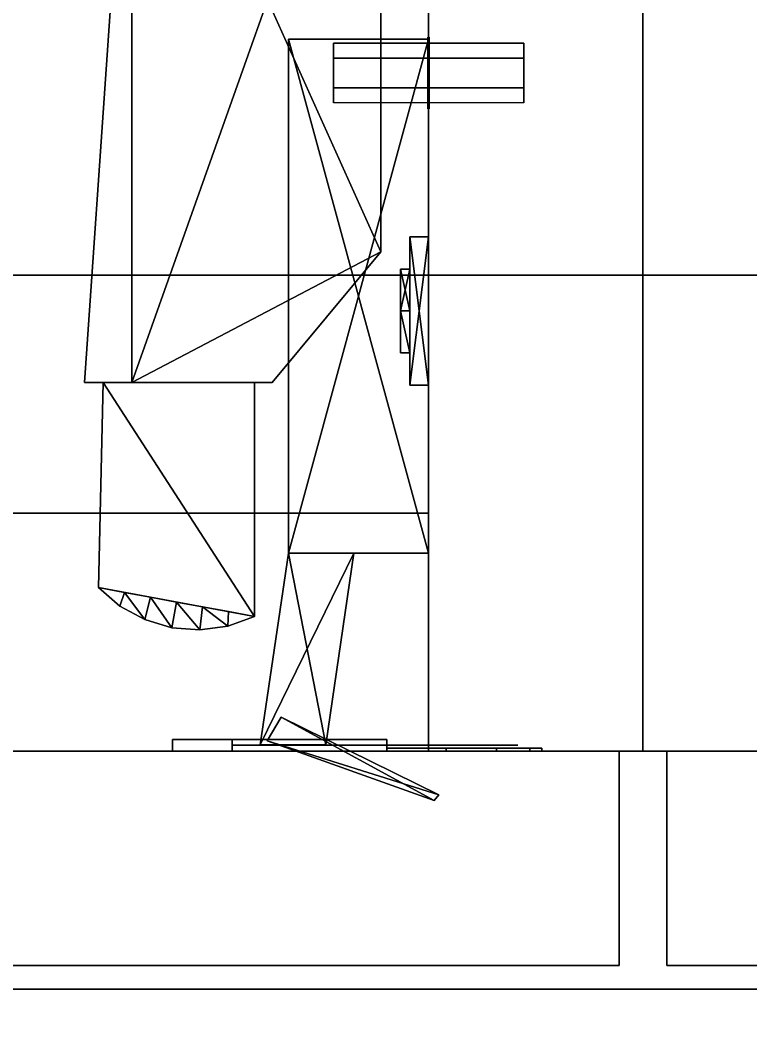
# Model space of a CAD drawing. Extents: x 0 to 3903, y -1756 to 0.
# Drawn here: x 3092.7 to 3154, y -540.5 to -456.5 of the extents above; entities that cross this region are included whole.
import ezdxf

# ---------------------------------------------------------------- set-up
doc = ezdxf.new("R2010")
doc.units = 0
for name, color, linetype in [('LAYER0', 7, 'CONTINUOUS'), ('LAYER1', 7, 'CONTINUOUS'), ('LAYER145', 35, 'CONTINUOUS'), ('LAYER151', 8, 'CONTINUOUS'), ('LAYER153', 8, 'CONTINUOUS'), ('LAYER233', 7, 'CONTINUOUS'), ('LAYER250', 7, 'CONTINUOUS'), ('LAYER251', 7, 'CONTINUOUS'), ('LAYER254', 7, 'CONTINUOUS'), ('LAYER257', 254, 'CONTINUOUS'), ('LAYER259', 7, 'CONTINUOUS'), ('LAYER262', 254, 'CONTINUOUS'), ('LAYER264', 253, 'CONTINUOUS'), ('LAYER265', 253, 'CONTINUOUS'), ('LAYER266', 28, 'CONTINUOUS'), ('LAYER267', 253, 'CONTINUOUS'), ('LAYER268', 253, 'CONTINUOUS'), ('LAYER269', 28, 'CONTINUOUS'), ('LAYER270', 8, 'CONTINUOUS'), ('LAYER278', 7, 'CONTINUOUS'), ('LAYER316', 8, 'CONTINUOUS'), ('LAYER55', 7, 'CONTINUOUS'), ('LAYER70', 7, 'CONTINUOUS')]:
    doc.layers.add(name, color=color, linetype=linetype)

msp = doc.modelspace()

# ---------------------------------------------------------------- linework, layer by layer
at = {"layer": 'LAYER0', "invisible_edges": 1}
for points in [[(3902.994, -18.002), (0.0042, -1756.002), (0.0042, -18.002), (3902.994, -18.002)], [(0.0042, -1756.002), (3902.994, -18.002), (3902.994, -1756.002), (0.0042, -1756.002)], [(3902.994, -1756.002, 5), (0.0042, -18.002, 5), (0.0042, -1756.002, 5), (3902.994, -1756.002, 5)], [(0.0042, -18.002, 5), (3902.994, -1756.002, 5), (3902.994, -18.002, 5), (0.0042, -18.002, 5)]]:
    msp.add_3dface(points, dxfattribs=at)
at = {"layer": 'LAYER145'}
for points, invisible_edges in [([(2987.5, -234.75, 885), (3753, -168, 885), (3753, -738, 885), (2987.5, -234.75, 885)], 5), ([(3753, -168, 910), (2987.5, -234.75, 910), (3753, -738, 910), (3753, -168, 910)], 3), ([(2987.5, -234.75, 885), (3753, -738, 885), (3013.39, -254.6101, 885), (2987.5, -234.75, 885)], 3), ([(3753, -738, 910), (2987.5, -234.75, 910), (3013.39, -254.6101, 910), (3753, -738, 910)], 5), ([(3013.39, -254.6101, 885), (3753, -738, 885), (3033.25, -280.5, 885), (3013.39, -254.6101, 885)], 3), ([(3753, -738, 910), (3013.39, -254.6101, 910), (3033.25, -280.5, 910), (3753, -738, 910)], 5), ([(3033.25, -280.5, 885), (3753, -738, 885), (3045.74, -310.6499, 885), (3033.25, -280.5, 885)], 3), ([(3753, -738, 910), (3033.25, -280.5, 910), (3045.74, -310.6499, 910), (3753, -738, 910)], 5), ([(3045.74, -310.6499, 885), (3753, -738, 885), (3050, -343, 885), (3045.74, -310.6499, 885)], 3), ([(3753, -738, 910), (3045.74, -310.6499, 910), (3050, -343, 910), (3753, -738, 910)], 5), ([(3050, -343, 885), (3753, -738, 885), (3050, -543, 885), (3050, -343, 885)], 3), ([(3753, -738, 910), (3050, -343, 910), (3050, -543, 910), (3753, -738, 910)], 5)]:
    msp.add_3dface(points, dxfattribs=dict(at, invisible_edges=invisible_edges))
at = {"layer": 'LAYER151', "invisible_edges": 1}
for points in [[(3535, -168, 1605), (907.0002, -538, 1605), (907.0002, -168, 1605), (3535, -168, 1605)], [(907.0002, -538, 1605), (3535, -168, 1605), (3535, -538, 1605), (907.0002, -538, 1605)], [(3535, -538, 1623), (907.0002, -168, 1623), (907.0002, -538, 1623), (3535, -538, 1623)], [(907.0002, -168, 1623), (3535, -538, 1623), (3535, -168, 1623), (907.0002, -168, 1623)], [(3535, -538, 1623), (907.0002, -538, 1605), (3535, -538, 1605), (3535, -538, 1623)], [(907.0002, -538, 1605), (3535, -538, 1623), (907.0002, -538, 1623), (907.0002, -538, 1605)]]:
    msp.add_3dface(points, dxfattribs=at)
at = {"layer": 'LAYER153', "invisible_edges": 1}
for points in [[(3517, -478, 2487), (925.0002, -538, 2487), (925.0002, -478, 2487), (3517, -478, 2487)], [(925.0002, -538, 2487), (3517, -478, 2487), (3517, -538, 2487), (925.0002, -538, 2487)], [(925.0002, -478, 2505), (3517, -478, 2487), (925.0002, -478, 2487), (925.0002, -478, 2505)], [(3517, -478, 2487), (925.0002, -478, 2505), (3517, -478, 2505), (3517, -478, 2487)], [(3517, -538, 2505), (925.0002, -478, 2505), (925.0002, -538, 2505), (3517, -538, 2505)], [(925.0002, -478, 2505), (3517, -538, 2505), (3517, -478, 2505), (925.0002, -478, 2505)], [(3517, -538, 2505), (925.0002, -538, 2487), (3517, -538, 2487), (3517, -538, 2505)], [(925.0002, -538, 2487), (3517, -538, 2505), (925.0002, -538, 2505), (925.0002, -538, 2487)]]:
    msp.add_3dface(points, dxfattribs=at)
at = {"layer": 'LAYER233', "invisible_edges": 1}
for points in [[(3127, -168, 1623), (3127, -518, 2487), (3127, -168, 2487), (3127, -168, 1623)], [(3127, -518, 2487), (3127, -168, 1623), (3127, -518, 1623), (3127, -518, 2487)], [(3127, -168, 1623), (3145, -518, 1623), (3127, -518, 1623), (3127, -168, 1623)], [(3145, -518, 1623), (3127, -168, 1623), (3145, -168, 1623), (3145, -518, 1623)], [(3145, -168, 2487), (3127, -518, 2487), (3145, -518, 2487), (3145, -168, 2487)], [(3127, -518, 2487), (3145, -168, 2487), (3127, -168, 2487), (3127, -518, 2487)], [(3145, -518, 1623), (3145, -168, 2487), (3145, -518, 2487), (3145, -518, 1623)], [(3145, -168, 2487), (3145, -518, 1623), (3145, -168, 1623), (3145, -168, 2487)], [(3145, -518, 1623), (3127, -518, 2487), (3127, -518, 1623), (3145, -518, 1623)], [(3127, -518, 2487), (3145, -518, 1623), (3145, -518, 2487), (3127, -518, 2487)]]:
    msp.add_3dface(points, dxfattribs=at)
at = {"layer": 'LAYER250', "invisible_edges": 1}
for points in [[(3127, -168, 1624), (2423, -518, 1624), (2423, -168, 1624), (3127, -168, 1624)], [(2423, -518, 1624), (3127, -168, 1624), (3127, -518, 1624), (2423, -518, 1624)], [(3127, -518, 1642), (2423, -168, 1642), (2423, -518, 1642), (3127, -518, 1642)], [(2423, -168, 1642), (3127, -518, 1642), (3127, -168, 1642), (2423, -168, 1642)], [(3127, -168, 1624), (3127, -518, 1642), (3127, -518, 1624), (3127, -168, 1624)], [(3127, -518, 1642), (3127, -168, 1624), (3127, -168, 1642), (3127, -518, 1642)], [(3127, -518, 1642), (2423, -518, 1624), (3127, -518, 1624), (3127, -518, 1642)], [(2423, -518, 1624), (3127, -518, 1642), (2423, -518, 1642), (2423, -518, 1624)]]:
    msp.add_3dface(points, dxfattribs=at)
at = {"layer": 'LAYER251', "invisible_edges": 1}
for points in [[(2423, -168, 2486), (3127, -518, 2486), (3127, -168, 2486), (2423, -168, 2486)], [(3127, -518, 2486), (2423, -168, 2486), (2423, -518, 2486), (3127, -518, 2486)], [(2423, -518, 2468), (3127, -168, 2468), (3127, -518, 2468), (2423, -518, 2468)], [(3127, -168, 2468), (2423, -518, 2468), (2423, -168, 2468), (3127, -168, 2468)], [(3127, -168, 2468), (3127, -518, 2486), (3127, -518, 2468), (3127, -168, 2468)], [(3127, -518, 2486), (3127, -168, 2468), (3127, -168, 2486), (3127, -518, 2486)], [(2423, -518, 2468), (3127, -518, 2486), (2423, -518, 2486), (2423, -518, 2468)], [(3127, -518, 2486), (2423, -518, 2468), (3127, -518, 2468), (3127, -518, 2486)]]:
    msp.add_3dface(points, dxfattribs=at)
at = {"layer": 'LAYER254', "invisible_edges": 1}
for points in [[(3127, -192.5999, 1905.333), (2423, -497.9998, 1905.333), (2423, -192.5999, 1905.333), (3127, -192.5999, 1905.333)], [(2423, -497.9998, 1905.333), (3127, -192.5999, 1905.333), (3127, -497.9998, 1905.333), (2423, -497.9998, 1905.333)], [(3127, -497.9998, 1923.333), (2423, -192.5999, 1923.333), (2423, -497.9998, 1923.333), (3127, -497.9998, 1923.333)], [(2423, -192.5999, 1923.333), (3127, -497.9998, 1923.333), (3127, -192.5999, 1923.333), (2423, -192.5999, 1923.333)], [(3127, -192.5999, 1905.333), (3127, -497.9998, 1923.333), (3127, -497.9998, 1905.333), (3127, -192.5999, 1905.333)], [(3127, -497.9998, 1923.333), (3127, -192.5999, 1905.333), (3127, -192.5999, 1923.333), (3127, -497.9998, 1923.333)], [(3127, -497.9998, 1923.333), (2423, -497.9998, 1905.333), (3127, -497.9998, 1905.333), (3127, -497.9998, 1923.333)], [(2423, -497.9998, 1905.333), (3127, -497.9998, 1923.333), (2423, -497.9998, 1923.333), (2423, -497.9998, 1905.333)]]:
    msp.add_3dface(points, dxfattribs=at)
at = {"layer": 'LAYER257'}
for points in [[(3126.95, -458, 1902.833), (3126.95, -464, 1902.833), (3126.95, -462.5, 1905.431), (3126.95, -459.5, 1905.431)], [(3126.95, -458, 1902.833), (3126.95, -464, 1902.833), (3126.95, -462.5, 1900.235), (3126.95, -459.5, 1900.235)], [(3127.05, -458, 1902.833), (3127.05, -464, 1902.833), (3127.05, -462.5, 1905.431), (3127.05, -459.5, 1905.431)], [(3127.05, -458, 1902.833), (3127.05, -464, 1902.833), (3127.05, -462.5, 1900.235), (3127.05, -459.5, 1900.235)], [(3119, -463.5, 1902.833), (3119, -458.5, 1902.833), (3119, -459.75, 1904.998), (3119, -462.25, 1904.998)], [(3119, -463.5, 1902.833), (3119, -462.25, 1900.668), (3119, -459.75, 1900.668), (3119, -458.5, 1902.833)], [(3135, -463.5, 1902.833), (3135, -458.5, 1902.833), (3135, -459.75, 1904.998), (3135, -462.25, 1904.998)], [(3135, -463.5, 1902.833), (3135, -462.25, 1900.668), (3135, -459.75, 1900.668), (3135, -458.5, 1902.833)]]:
    msp.add_3dface(points, dxfattribs=at)
at = {"layer": 'LAYER259', "invisible_edges": 1}
for points in [[(3127, -192.5999, 2186.666), (2423, -497.9998, 2186.666), (2423, -192.5999, 2186.666), (3127, -192.5999, 2186.666)], [(2423, -497.9998, 2186.666), (3127, -192.5999, 2186.666), (3127, -497.9998, 2186.666), (2423, -497.9998, 2186.666)], [(3127, -497.9998, 2204.666), (2423, -192.5999, 2204.666), (2423, -497.9998, 2204.666), (3127, -497.9998, 2204.666)], [(2423, -192.5999, 2204.666), (3127, -497.9998, 2204.666), (3127, -192.5999, 2204.666), (2423, -192.5999, 2204.666)], [(3127, -192.5999, 2186.666), (3127, -497.9998, 2204.666), (3127, -497.9998, 2186.666), (3127, -192.5999, 2186.666)], [(3127, -497.9998, 2204.666), (3127, -192.5999, 2186.666), (3127, -192.5999, 2204.666), (3127, -497.9998, 2204.666)], [(3127, -497.9998, 2204.666), (2423, -497.9998, 2186.666), (3127, -497.9998, 2186.666), (3127, -497.9998, 2204.666)], [(2423, -497.9998, 2186.666), (3127, -497.9998, 2204.666), (2423, -497.9998, 2204.666), (2423, -497.9998, 2186.666)]]:
    msp.add_3dface(points, dxfattribs=at)
at = {"layer": 'LAYER262'}
for points in [[(3126.95, -458, 2184.166), (3126.95, -464, 2184.166), (3126.95, -462.5, 2186.764), (3126.95, -459.5, 2186.764)], [(3126.95, -458, 2184.166), (3126.95, -464, 2184.166), (3126.95, -462.5, 2181.568), (3126.95, -459.5, 2181.568)], [(3127.05, -458, 2184.166), (3127.05, -464, 2184.166), (3127.05, -462.5, 2186.764), (3127.05, -459.5, 2186.764)], [(3127.05, -458, 2184.166), (3127.05, -464, 2184.166), (3127.05, -462.5, 2181.568), (3127.05, -459.5, 2181.568)], [(3119, -463.5, 2184.166), (3119, -458.5, 2184.166), (3119, -459.75, 2186.331), (3119, -462.25, 2186.331)], [(3119, -463.5, 2184.166), (3119, -462.25, 2182.001), (3119, -459.75, 2182.001), (3119, -458.5, 2184.166)], [(3135, -463.5, 2184.166), (3135, -458.5, 2184.166), (3135, -459.75, 2186.331), (3135, -462.25, 2186.331)], [(3135, -463.5, 2184.166), (3135, -462.25, 2182.001), (3135, -459.75, 2182.001), (3135, -458.5, 2184.166)]]:
    msp.add_3dface(points, dxfattribs=at)
at = {"layer": 'LAYER264'}
for points in [[(3123, -428.0422, 1734.8), (3102.074, -429.5056, 1734.8), (3102.074, -487.011, 1734.8), (3123, -428.0422, 1734.8)], [(3123, -428.0422, 1734.8), (3102.074, -487.011, 1734.8), (3123, -476.0403, 1734.8), (3123, -428.0422, 1734.8)], [(3102.074, -429.5056, 1717.2), (3123, -428.0422, 1717.2), (3123, -476.0403, 1717.2), (3102.074, -429.5056, 1717.2)], [(3123, -428.0422, 1717.2), (3123, -428.0422, 1734.8), (3123, -476.0403, 1734.8), (3123, -428.0422, 1717.2)], [(3123, -428.0422, 1717.2), (3123, -476.0403, 1734.8), (3123, -476.0403, 1717.2), (3123, -428.0422, 1717.2)], [(3102.074, -487.011, 1718.6), (3098.1, -487.011, 1718.6), (3102.074, -429.5056, 1718.6), (3102.074, -487.011, 1718.6)], [(3098.1, -487.011, 1733.4), (3102.074, -487.011, 1733.4), (3102.074, -429.5056, 1733.4), (3098.1, -487.011, 1733.4)], [(3098.1, -487.011, 1733.4), (3102.074, -429.5056, 1733.4), (3102.074, -429.5056, 1718.6), (3098.1, -487.011, 1733.4)], [(3098.1, -487.011, 1733.4), (3102.074, -429.5056, 1718.6), (3098.1, -487.011, 1718.6), (3098.1, -487.011, 1733.4)], [(3102.074, -429.5056, 1717.2), (3123, -476.0403, 1717.2), (3102.074, -487.011, 1717.2), (3102.074, -429.5056, 1717.2)], [(3102.074, -487.011, 1717.2), (3102.074, -487.011, 1718.6), (3102.074, -429.5056, 1718.6), (3102.074, -487.011, 1717.2)], [(3102.074, -487.011, 1717.2), (3102.074, -429.5056, 1718.6), (3102.074, -429.5056, 1717.2), (3102.074, -487.011, 1717.2)], [(3102.074, -429.5056, 1734.8), (3102.074, -429.5056, 1733.4), (3102.074, -487.011, 1734.8), (3102.074, -429.5056, 1734.8)], [(3102.074, -487.011, 1734.8), (3102.074, -429.5056, 1733.4), (3102.074, -487.011, 1733.4), (3102.074, -487.011, 1734.8)], [(3102.074, -487.011, 1734.8), (3113.858, -487.011, 1734.8), (3123, -476.0403, 1734.8), (3102.074, -487.011, 1734.8)], [(3102.074, -487.011, 1717.2), (3123, -476.0403, 1717.2), (3113.858, -487.011, 1717.2), (3102.074, -487.011, 1717.2)], [(3113.858, -487.011, 1717.2), (3123, -476.0403, 1717.2), (3123, -476.0403, 1734.8), (3113.858, -487.011, 1717.2)], [(3113.858, -487.011, 1717.2), (3123, -476.0403, 1734.8), (3113.858, -487.011, 1734.8), (3113.858, -487.011, 1717.2)], [(3098.1, -487.011, 1733.4), (3098.1, -487.011, 1718.6), (3102.074, -487.011, 1733.4), (3098.1, -487.011, 1733.4)], [(3102.074, -487.011, 1733.4), (3098.1, -487.011, 1718.6), (3102.074, -487.011, 1718.6), (3102.074, -487.011, 1733.4)], [(3099.666, -487.011, 1732.7), (3099.275, -504.2454, 1732.7), (3112.375, -506.666, 1732.7), (3099.666, -487.011, 1732.7)], [(3099.275, -504.2454, 1719.3), (3099.275, -504.2454, 1732.7), (3099.666, -487.011, 1732.7), (3099.275, -504.2454, 1719.3)], [(3099.275, -504.2454, 1719.3), (3099.666, -487.011, 1732.7), (3099.666, -487.011, 1719.3), (3099.275, -504.2454, 1719.3)], [(3099.275, -504.2454, 1719.3), (3099.666, -487.011, 1719.3), (3112.375, -506.666, 1719.3), (3099.275, -504.2454, 1719.3)], [(3099.666, -487.011, 1732.7), (3112.375, -506.666, 1732.7), (3112.375, -487.011, 1732.7), (3099.666, -487.011, 1732.7)], [(3112.375, -506.666, 1719.3), (3099.666, -487.011, 1719.3), (3112.375, -487.011, 1719.3), (3112.375, -506.666, 1719.3)], [(3102.074, -487.011, 1734.8), (3102.074, -487.011, 1717.2), (3113.858, -487.011, 1734.8), (3102.074, -487.011, 1734.8)], [(3113.858, -487.011, 1734.8), (3102.074, -487.011, 1717.2), (3113.858, -487.011, 1717.2), (3113.858, -487.011, 1734.8)], [(3112.375, -506.666, 1719.3), (3112.375, -487.011, 1719.3), (3112.375, -506.666, 1732.7), (3112.375, -506.666, 1719.3)], [(3112.375, -506.666, 1732.7), (3112.375, -487.011, 1719.3), (3112.375, -487.011, 1732.7), (3112.375, -506.666, 1732.7)], [(3101.07, -505.7974, 1719.3), (3101.07, -505.7974, 1732.7), (3099.275, -504.2454, 1732.7), (3101.07, -505.7974, 1719.3)], [(3101.07, -505.7974, 1719.3), (3099.275, -504.2454, 1732.7), (3099.275, -504.2454, 1719.3), (3101.07, -505.7974, 1719.3)], [(3101.07, -505.7974, 1732.7), (3101.458, -504.6487, 1732.7), (3099.275, -504.2454, 1732.7), (3101.07, -505.7974, 1732.7)], [(3101.458, -504.6487, 1719.3), (3101.07, -505.7974, 1719.3), (3099.275, -504.2454, 1719.3), (3101.458, -504.6487, 1719.3)], [(3103.152, -506.937, 1732.7), (3101.458, -504.6487, 1732.7), (3101.07, -505.7974, 1732.7), (3103.152, -506.937, 1732.7)], [(3101.458, -504.6487, 1719.3), (3103.152, -506.937, 1719.3), (3101.07, -505.7974, 1719.3), (3101.458, -504.6487, 1719.3)], [(3103.152, -506.937, 1732.7), (3103.642, -505.0522, 1732.7), (3101.458, -504.6487, 1732.7), (3103.152, -506.937, 1732.7)], [(3103.642, -505.0522, 1719.3), (3103.152, -506.937, 1719.3), (3101.458, -504.6487, 1719.3), (3103.642, -505.0522, 1719.3)], [(3105.427, -507.6125, 1732.7), (3103.642, -505.0522, 1732.7), (3103.152, -506.937, 1732.7), (3105.427, -507.6125, 1732.7)], [(3103.642, -505.0522, 1719.3), (3105.427, -507.6125, 1719.3), (3103.152, -506.937, 1719.3), (3103.642, -505.0522, 1719.3)], [(3105.427, -507.6125, 1732.7), (3105.825, -505.4556, 1732.7), (3103.642, -505.0522, 1732.7), (3105.427, -507.6125, 1732.7)], [(3105.825, -505.4556, 1719.3), (3105.427, -507.6125, 1719.3), (3103.642, -505.0522, 1719.3), (3105.825, -505.4556, 1719.3)], [(3103.152, -506.937, 1719.3), (3103.152, -506.937, 1732.7), (3101.07, -505.7974, 1732.7), (3103.152, -506.937, 1719.3)], [(3103.152, -506.937, 1719.3), (3101.07, -505.7974, 1732.7), (3101.07, -505.7974, 1719.3), (3103.152, -506.937, 1719.3)], [(3107.792, -507.7944, 1732.7), (3105.825, -505.4556, 1732.7), (3105.427, -507.6125, 1732.7), (3107.792, -507.7944, 1732.7)], [(3105.825, -505.4556, 1719.3), (3107.792, -507.7944, 1719.3), (3105.427, -507.6125, 1719.3), (3105.825, -505.4556, 1719.3)], [(3107.792, -507.7944, 1732.7), (3108.008, -505.8591, 1732.7), (3105.825, -505.4556, 1732.7), (3107.792, -507.7944, 1732.7)], [(3108.008, -505.8591, 1719.3), (3107.792, -507.7944, 1719.3), (3105.825, -505.4556, 1719.3), (3108.008, -505.8591, 1719.3)], [(3110.144, -507.4741, 1732.7), (3108.008, -505.8591, 1732.7), (3107.792, -507.7944, 1732.7), (3110.144, -507.4741, 1732.7)], [(3108.008, -505.8591, 1719.3), (3110.144, -507.4741, 1719.3), (3107.792, -507.7944, 1719.3), (3108.008, -505.8591, 1719.3)], [(3110.144, -507.4741, 1732.7), (3110.192, -506.2625, 1732.7), (3108.008, -505.8591, 1732.7), (3110.144, -507.4741, 1732.7)], [(3110.192, -506.2625, 1719.3), (3110.144, -507.4741, 1719.3), (3108.008, -505.8591, 1719.3), (3110.192, -506.2625, 1719.3)], [(3105.427, -507.6125, 1719.3), (3105.427, -507.6125, 1732.7), (3103.152, -506.937, 1732.7), (3105.427, -507.6125, 1719.3)], [(3105.427, -507.6125, 1719.3), (3103.152, -506.937, 1732.7), (3103.152, -506.937, 1719.3), (3105.427, -507.6125, 1719.3)], [(3112.375, -506.666, 1732.7), (3110.192, -506.2625, 1732.7), (3110.144, -507.4741, 1732.7), (3112.375, -506.666, 1732.7)], [(3110.192, -506.2625, 1719.3), (3112.375, -506.666, 1719.3), (3110.144, -507.4741, 1719.3), (3110.192, -506.2625, 1719.3)], [(3112.375, -506.666, 1719.3), (3112.375, -506.666, 1732.7), (3110.144, -507.4741, 1732.7), (3112.375, -506.666, 1719.3)], [(3112.375, -506.666, 1719.3), (3110.144, -507.4741, 1732.7), (3110.144, -507.4741, 1719.3), (3112.375, -506.666, 1719.3)], [(3107.792, -507.7944, 1719.3), (3107.792, -507.7944, 1732.7), (3105.427, -507.6125, 1732.7), (3107.792, -507.7944, 1719.3)], [(3107.792, -507.7944, 1719.3), (3105.427, -507.6125, 1732.7), (3105.427, -507.6125, 1719.3), (3107.792, -507.7944, 1719.3)], [(3110.144, -507.4741, 1719.3), (3110.144, -507.4741, 1732.7), (3107.792, -507.7944, 1732.7), (3110.144, -507.4741, 1719.3)], [(3110.144, -507.4741, 1719.3), (3107.792, -507.7944, 1732.7), (3107.792, -507.7944, 1719.3), (3110.144, -507.4741, 1719.3)]]:
    msp.add_3dface(points, dxfattribs=at)
at = {"layer": 'LAYER265'}
for points in [[(3127, -501.3635, 1720), (3115.22, -501.3635, 1720), (3127, -458.1428, 1720), (3127, -501.3635, 1720)], [(3127, -458.1428, 1720), (3115.22, -501.3635, 1720), (3115.22, -458.1428, 1720), (3127, -458.1428, 1720)], [(3127, -458.1428, 1720), (3115.22, -458.1428, 1720), (3127, -458.1428, 1732), (3127, -458.1428, 1720)], [(3127, -458.1428, 1732), (3115.22, -458.1428, 1720), (3115.22, -458.1428, 1732), (3127, -458.1428, 1732)], [(3127, -458.1428, 1732), (3115.22, -458.1428, 1732), (3127, -501.3635, 1732), (3127, -458.1428, 1732)], [(3127, -501.3635, 1732), (3115.22, -458.1428, 1732), (3115.22, -501.3635, 1732), (3127, -501.3635, 1732)], [(3115.22, -501.3635, 1720), (3115.22, -501.3635, 1732), (3115.22, -458.1428, 1720), (3115.22, -501.3635, 1720)], [(3115.22, -458.1428, 1720), (3115.22, -501.3635, 1732), (3115.22, -458.1428, 1732), (3115.22, -458.1428, 1720)], [(3125.429, -487.2339, 1749), (3127, -487.2339, 1749), (3127, -474.7661, 1749), (3125.429, -487.2339, 1749)], [(3125.429, -487.2339, 1749), (3127, -474.7661, 1749), (3125.429, -474.7661, 1749), (3125.429, -487.2339, 1749)], [(3125.429, -474.7661, 1749), (3127, -474.7661, 1749), (3127, -474.7661, 1703), (3125.429, -474.7661, 1749)], [(3125.429, -474.7661, 1749), (3127, -474.7661, 1703), (3125.429, -474.7661, 1703), (3125.429, -474.7661, 1749)], [(3125.429, -474.7661, 1703), (3127, -474.7661, 1703), (3127, -487.2339, 1703), (3125.429, -474.7661, 1703)], [(3125.429, -474.7661, 1703), (3127, -487.2339, 1703), (3125.429, -487.2339, 1703), (3125.429, -474.7661, 1703)], [(3125.429, -487.2339, 1703), (3125.429, -487.2339, 1749), (3125.429, -474.7661, 1749), (3125.429, -487.2339, 1703)], [(3125.429, -487.2339, 1703), (3125.429, -474.7661, 1749), (3125.429, -474.7661, 1703), (3125.429, -487.2339, 1703)], [(3124.644, -481, 1737.757), (3124.644, -477.4736, 1742), (3125.429, -481, 1737.757), (3124.644, -481, 1737.757)], [(3125.429, -481, 1737.757), (3124.644, -477.4736, 1742), (3125.429, -477.4736, 1742), (3125.429, -481, 1737.757)], [(3124.644, -477.4736, 1742), (3124.644, -481, 1746.243), (3125.429, -477.4736, 1742), (3124.644, -477.4736, 1742)], [(3125.429, -477.4736, 1742), (3124.644, -481, 1746.243), (3125.429, -481, 1746.243), (3125.429, -477.4736, 1742)], [(3124.644, -481, 1746.243), (3124.644, -477.4736, 1742), (3124.644, -484.5264, 1742), (3124.644, -481, 1746.243)], [(3124.644, -484.5264, 1742), (3124.644, -477.4736, 1742), (3124.644, -481, 1737.757), (3124.644, -484.5264, 1742)], [(3124.644, -481, 1705.757), (3124.644, -477.4736, 1710), (3125.429, -481, 1705.757), (3124.644, -481, 1705.757)], [(3125.429, -481, 1705.757), (3124.644, -477.4736, 1710), (3125.429, -477.4736, 1710), (3125.429, -481, 1705.757)], [(3124.644, -477.4736, 1710), (3124.644, -481, 1714.243), (3125.429, -477.4736, 1710), (3124.644, -477.4736, 1710)], [(3125.429, -477.4736, 1710), (3124.644, -481, 1714.243), (3125.429, -481, 1714.243), (3125.429, -477.4736, 1710)], [(3124.644, -481, 1714.243), (3124.644, -477.4736, 1710), (3124.644, -484.5264, 1710), (3124.644, -481, 1714.243)], [(3124.644, -484.5264, 1710), (3124.644, -477.4736, 1710), (3124.644, -481, 1705.757), (3124.644, -484.5264, 1710)], [(3125.429, -481, 1746.243), (3125.429, -477.4736, 1742), (3125.429, -481, 1737.757), (3125.429, -481, 1746.243)], [(3125.429, -481, 1714.243), (3125.429, -477.4736, 1710), (3125.429, -481, 1705.757), (3125.429, -481, 1714.243)], [(3124.644, -484.5264, 1742), (3124.644, -481, 1737.757), (3125.429, -484.5264, 1742), (3124.644, -484.5264, 1742)], [(3125.429, -484.5264, 1742), (3124.644, -481, 1737.757), (3125.429, -481, 1737.757), (3125.429, -484.5264, 1742)], [(3125.429, -481, 1746.243), (3124.644, -481, 1746.243), (3125.429, -484.5264, 1742), (3125.429, -481, 1746.243)], [(3125.429, -484.5264, 1742), (3124.644, -481, 1746.243), (3124.644, -484.5264, 1742), (3125.429, -484.5264, 1742)], [(3124.644, -484.5264, 1710), (3124.644, -481, 1705.757), (3125.429, -484.5264, 1710), (3124.644, -484.5264, 1710)], [(3125.429, -484.5264, 1710), (3124.644, -481, 1705.757), (3125.429, -481, 1705.757), (3125.429, -484.5264, 1710)], [(3125.429, -481, 1714.243), (3124.644, -481, 1714.243), (3125.429, -484.5264, 1710), (3125.429, -481, 1714.243)], [(3125.429, -484.5264, 1710), (3124.644, -481, 1714.243), (3124.644, -484.5264, 1710), (3125.429, -484.5264, 1710)], [(3125.429, -481, 1746.243), (3125.429, -481, 1737.757), (3125.429, -484.5264, 1742), (3125.429, -481, 1746.243)], [(3125.429, -481, 1714.243), (3125.429, -481, 1705.757), (3125.429, -484.5264, 1710), (3125.429, -481, 1714.243)], [(3127, -487.2339, 1703), (3127, -487.2339, 1749), (3125.429, -487.2339, 1749), (3127, -487.2339, 1703)], [(3127, -487.2339, 1703), (3125.429, -487.2339, 1749), (3125.429, -487.2339, 1703), (3127, -487.2339, 1703)], [(3118.361, -517.4595, 1720), (3112.864, -517.4595, 1720), (3120.717, -501.3635, 1720), (3118.361, -517.4595, 1720)], [(3120.717, -501.3635, 1720), (3112.864, -517.4595, 1720), (3115.22, -501.3635, 1720), (3120.717, -501.3635, 1720)], [(3118.361, -517.4595, 1732), (3115.22, -501.3635, 1732), (3112.864, -517.4595, 1732), (3118.361, -517.4595, 1732)], [(3112.864, -517.4595, 1720), (3112.864, -517.4595, 1732), (3115.22, -501.3635, 1720), (3112.864, -517.4595, 1720)], [(3115.22, -501.3635, 1720), (3112.864, -517.4595, 1732), (3115.22, -501.3635, 1732), (3115.22, -501.3635, 1720)], [(3120.717, -501.3635, 1732), (3115.22, -501.3635, 1732), (3118.361, -517.4595, 1732), (3120.717, -501.3635, 1732)], [(3114.612, -515.1406, 1721), (3127.466, -522.1428, 1721), (3113.435, -517.1189, 1721), (3114.612, -515.1406, 1721)], [(3114.612, -515.1406, 1731), (3113.435, -517.1189, 1731), (3127.854, -521.6628, 1731), (3114.612, -515.1406, 1731)], [(3127.854, -521.6628, 1721), (3127.466, -522.1428, 1721), (3114.612, -515.1406, 1721), (3127.854, -521.6628, 1721)], [(3127.854, -521.6628, 1731), (3113.435, -517.1189, 1731), (3127.466, -522.1428, 1731), (3127.854, -521.6628, 1731)], [(3127.466, -522.1428, 1721), (3127.466, -522.1428, 1731), (3113.435, -517.1189, 1721), (3127.466, -522.1428, 1721)], [(3113.435, -517.1189, 1721), (3127.466, -522.1428, 1731), (3113.435, -517.1189, 1731), (3113.435, -517.1189, 1721)]]:
    msp.add_3dface(points, dxfattribs=at)
at = {"layer": 'LAYER266'}
for points in [[(3105.5, -517, 1747), (3105.5, -518, 1747), (3105.5, -517, 1747)], [(3105.5, -517, 1705), (3123.5, -517, 1705), (3123.5, -517, 1705), (3105.5, -517, 1705)], [(3105.5, -517, 1747), (3123.5, -517, 1747), (3123.5, -517, 1747), (3105.5, -517, 1747)], [(3123.5, -517, 1705), (3123.5, -518, 1705), (3105.5, -518, 1705), (3105.5, -517, 1705)], [(3105.5, -518, 1705), (3105.5, -518, 1747), (3105.5, -517, 1747), (3105.5, -517, 1705)], [(3123.5, -517, 1747), (3123.5, -518, 1747), (3105.5, -518, 1747), (3105.5, -517, 1747)], [(3110.5, -517, 1717), (3110.5, -518, 1717), (3110.5, -518, 1735), (3110.5, -517, 1735)], [(3110.5, -517, 1717), (3110.5, -518, 1717), (3123.5, -518, 1717), (3123.5, -517, 1717)], [(3110.5, -517, 1735), (3110.5, -518, 1735), (3123.5, -518, 1735), (3123.5, -517, 1735)], [(3123.5, -517, 1717), (3123.5, -518, 1717), (3123.5, -518, 1705), (3123.5, -517, 1705)], [(3123.5, -517, 1735), (3123.5, -518, 1735), (3123.5, -518, 1747), (3123.5, -517, 1747)], [(3105.5, -518, 1705), (3123.5, -518, 1705), (3123.5, -518, 1747), (3105.5, -518, 1747)], [(3110.5, -518, 1717), (3110.5, -518, 1735), (3110.5, -518, 1717)], [(3123.5, -518, 1717), (3123.5, -518, 1705), (3123.5, -518, 1717)], [(3123.5, -518, 1735), (3123.5, -518, 1747), (3123.5, -518, 1735)]]:
    msp.add_3dface(points, dxfattribs=at)
for points, invisible_edges in [([(3105.5, -517, 1747), (3105.5, -517, 1705), (3110.5, -517, 1717), (3110.5, -517, 1735)], 10), ([(3105.5, -517, 1705), (3110.5, -517, 1717), (3123.5, -517, 1717), (3123.5, -517, 1705)], 1), ([(3105.5, -517, 1747), (3110.5, -517, 1735), (3123.5, -517, 1735), (3123.5, -517, 1747)], 1), ([(3123.5, -517.5, 1735), (3123.5, -517.5, 1717), (3110.5, -517.5, 1717), (3110.5, -517.5, 1735)], 1), ([(3127.709, -517.5, 1731.317), (3127.5, -517.5, 1720.5), (3123.5, -517.5, 1717), (3123.5, -517.5, 1735)], 5), ([(3123.5, -517.75, 1713), (3128.475, -517.75, 1713.99), (3127.5, -517.75, 1720.5), (3123.5, -517.75, 1717)], 2), ([(3128.475, -517.75, 1738.01), (3123.5, -517.75, 1739), (3123.5, -517.75, 1735), (3127.5, -517.75, 1731.5)], 8), ([(3134.5, -517.5, 1731.5), (3134.5, -517.5, 1720.5), (3127.5, -517.5, 1720.5), (3127.709, -517.5, 1731.317)], 4), ([(3128.475, -517.75, 1713.99), (3132.692, -517.75, 1716.808), (3131, -517.75, 1720.5), (3127.5, -517.75, 1720.5)], 10), ([(3132.692, -517.75, 1735.192), (3128.475, -517.75, 1738.01), (3127.5, -517.75, 1731.5), (3131, -517.75, 1731.5)], 10), ([(3132.692, -517.75, 1716.808), (3135.51, -517.75, 1721.025), (3134.5, -517.75, 1720.5), (3131, -517.75, 1720.5)], 10), ([(3135.51, -517.75, 1730.975), (3132.692, -517.75, 1735.192), (3131, -517.75, 1731.5), (3134.5, -517.75, 1731.5)], 10), ([(3135.51, -517.75, 1721.025), (3136.5, -517.75, 1726), (3134.5, -517.75, 1726), (3134.5, -517.75, 1720.5)], 10), ([(3136.5, -517.75, 1726), (3135.51, -517.75, 1730.975), (3134.5, -517.75, 1731.5), (3134.5, -517.75, 1726)], 10)]:
    msp.add_3dface(points, dxfattribs=dict(at, invisible_edges=invisible_edges))
at = {"layer": 'LAYER267'}
for points in [[(3123, -428.0422, 2392.8), (3102.074, -429.5056, 2392.8), (3102.074, -487.011, 2392.8), (3123, -428.0422, 2392.8)], [(3123, -428.0422, 2392.8), (3102.074, -487.011, 2392.8), (3123, -476.0403, 2392.8), (3123, -428.0422, 2392.8)], [(3102.074, -429.5056, 2375.2), (3123, -428.0422, 2375.2), (3123, -476.0403, 2375.2), (3102.074, -429.5056, 2375.2)], [(3123, -428.0422, 2375.2), (3123, -428.0422, 2392.8), (3123, -476.0403, 2392.8), (3123, -428.0422, 2375.2)], [(3123, -428.0422, 2375.2), (3123, -476.0403, 2392.8), (3123, -476.0403, 2375.2), (3123, -428.0422, 2375.2)], [(3102.074, -487.011, 2376.6), (3098.1, -487.011, 2376.6), (3102.074, -429.5056, 2376.6), (3102.074, -487.011, 2376.6)], [(3098.1, -487.011, 2391.4), (3102.074, -487.011, 2391.4), (3102.074, -429.5056, 2391.4), (3098.1, -487.011, 2391.4)], [(3098.1, -487.011, 2391.4), (3102.074, -429.5056, 2391.4), (3102.074, -429.5056, 2376.6), (3098.1, -487.011, 2391.4)], [(3098.1, -487.011, 2391.4), (3102.074, -429.5056, 2376.6), (3098.1, -487.011, 2376.6), (3098.1, -487.011, 2391.4)], [(3102.074, -429.5056, 2375.2), (3123, -476.0403, 2375.2), (3102.074, -487.011, 2375.2), (3102.074, -429.5056, 2375.2)], [(3102.074, -487.011, 2375.2), (3102.074, -487.011, 2376.6), (3102.074, -429.5056, 2376.6), (3102.074, -487.011, 2375.2)], [(3102.074, -487.011, 2375.2), (3102.074, -429.5056, 2376.6), (3102.074, -429.5056, 2375.2), (3102.074, -487.011, 2375.2)], [(3102.074, -429.5056, 2392.8), (3102.074, -429.5056, 2391.4), (3102.074, -487.011, 2392.8), (3102.074, -429.5056, 2392.8)], [(3102.074, -487.011, 2392.8), (3102.074, -429.5056, 2391.4), (3102.074, -487.011, 2391.4), (3102.074, -487.011, 2392.8)], [(3102.074, -487.011, 2392.8), (3113.858, -487.011, 2392.8), (3123, -476.0403, 2392.8), (3102.074, -487.011, 2392.8)], [(3102.074, -487.011, 2375.2), (3123, -476.0403, 2375.2), (3113.858, -487.011, 2375.2), (3102.074, -487.011, 2375.2)], [(3113.858, -487.011, 2375.2), (3123, -476.0403, 2375.2), (3123, -476.0403, 2392.8), (3113.858, -487.011, 2375.2)], [(3113.858, -487.011, 2375.2), (3123, -476.0403, 2392.8), (3113.858, -487.011, 2392.8), (3113.858, -487.011, 2375.2)], [(3098.1, -487.011, 2391.4), (3098.1, -487.011, 2376.6), (3102.074, -487.011, 2391.4), (3098.1, -487.011, 2391.4)], [(3102.074, -487.011, 2391.4), (3098.1, -487.011, 2376.6), (3102.074, -487.011, 2376.6), (3102.074, -487.011, 2391.4)], [(3099.666, -487.011, 2390.7), (3099.275, -504.2454, 2390.7), (3112.375, -506.666, 2390.7), (3099.666, -487.011, 2390.7)], [(3099.275, -504.2454, 2377.3), (3099.275, -504.2454, 2390.7), (3099.666, -487.011, 2390.7), (3099.275, -504.2454, 2377.3)], [(3099.275, -504.2454, 2377.3), (3099.666, -487.011, 2390.7), (3099.666, -487.011, 2377.3), (3099.275, -504.2454, 2377.3)], [(3099.275, -504.2454, 2377.3), (3099.666, -487.011, 2377.3), (3112.375, -506.666, 2377.3), (3099.275, -504.2454, 2377.3)], [(3099.666, -487.011, 2390.7), (3112.375, -506.666, 2390.7), (3112.375, -487.011, 2390.7), (3099.666, -487.011, 2390.7)], [(3112.375, -506.666, 2377.3), (3099.666, -487.011, 2377.3), (3112.375, -487.011, 2377.3), (3112.375, -506.666, 2377.3)], [(3102.074, -487.011, 2392.8), (3102.074, -487.011, 2375.2), (3113.858, -487.011, 2392.8), (3102.074, -487.011, 2392.8)], [(3113.858, -487.011, 2392.8), (3102.074, -487.011, 2375.2), (3113.858, -487.011, 2375.2), (3113.858, -487.011, 2392.8)], [(3112.375, -506.666, 2377.3), (3112.375, -487.011, 2377.3), (3112.375, -506.666, 2390.7), (3112.375, -506.666, 2377.3)], [(3112.375, -506.666, 2390.7), (3112.375, -487.011, 2377.3), (3112.375, -487.011, 2390.7), (3112.375, -506.666, 2390.7)], [(3101.07, -505.7974, 2377.3), (3101.07, -505.7974, 2390.7), (3099.275, -504.2454, 2390.7), (3101.07, -505.7974, 2377.3)], [(3101.07, -505.7974, 2377.3), (3099.275, -504.2454, 2390.7), (3099.275, -504.2454, 2377.3), (3101.07, -505.7974, 2377.3)], [(3101.07, -505.7974, 2390.7), (3101.458, -504.6487, 2390.7), (3099.275, -504.2454, 2390.7), (3101.07, -505.7974, 2390.7)], [(3101.458, -504.6487, 2377.3), (3101.07, -505.7974, 2377.3), (3099.275, -504.2454, 2377.3), (3101.458, -504.6487, 2377.3)], [(3103.152, -506.937, 2390.7), (3101.458, -504.6487, 2390.7), (3101.07, -505.7974, 2390.7), (3103.152, -506.937, 2390.7)], [(3101.458, -504.6487, 2377.3), (3103.152, -506.937, 2377.3), (3101.07, -505.7974, 2377.3), (3101.458, -504.6487, 2377.3)], [(3103.152, -506.937, 2390.7), (3103.642, -505.0522, 2390.7), (3101.458, -504.6487, 2390.7), (3103.152, -506.937, 2390.7)], [(3103.642, -505.0522, 2377.3), (3103.152, -506.937, 2377.3), (3101.458, -504.6487, 2377.3), (3103.642, -505.0522, 2377.3)], [(3105.427, -507.6125, 2390.7), (3103.642, -505.0522, 2390.7), (3103.152, -506.937, 2390.7), (3105.427, -507.6125, 2390.7)], [(3103.642, -505.0522, 2377.3), (3105.427, -507.6125, 2377.3), (3103.152, -506.937, 2377.3), (3103.642, -505.0522, 2377.3)], [(3105.427, -507.6125, 2390.7), (3105.825, -505.4556, 2390.7), (3103.642, -505.0522, 2390.7), (3105.427, -507.6125, 2390.7)], [(3105.825, -505.4556, 2377.3), (3105.427, -507.6125, 2377.3), (3103.642, -505.0522, 2377.3), (3105.825, -505.4556, 2377.3)], [(3103.152, -506.937, 2377.3), (3103.152, -506.937, 2390.7), (3101.07, -505.7974, 2390.7), (3103.152, -506.937, 2377.3)], [(3103.152, -506.937, 2377.3), (3101.07, -505.7974, 2390.7), (3101.07, -505.7974, 2377.3), (3103.152, -506.937, 2377.3)], [(3107.792, -507.7944, 2390.7), (3105.825, -505.4556, 2390.7), (3105.427, -507.6125, 2390.7), (3107.792, -507.7944, 2390.7)], [(3105.825, -505.4556, 2377.3), (3107.792, -507.7944, 2377.3), (3105.427, -507.6125, 2377.3), (3105.825, -505.4556, 2377.3)], [(3107.792, -507.7944, 2390.7), (3108.008, -505.8591, 2390.7), (3105.825, -505.4556, 2390.7), (3107.792, -507.7944, 2390.7)], [(3108.008, -505.8591, 2377.3), (3107.792, -507.7944, 2377.3), (3105.825, -505.4556, 2377.3), (3108.008, -505.8591, 2377.3)], [(3110.144, -507.4741, 2390.7), (3108.008, -505.8591, 2390.7), (3107.792, -507.7944, 2390.7), (3110.144, -507.4741, 2390.7)], [(3108.008, -505.8591, 2377.3), (3110.144, -507.4741, 2377.3), (3107.792, -507.7944, 2377.3), (3108.008, -505.8591, 2377.3)], [(3110.144, -507.4741, 2390.7), (3110.192, -506.2625, 2390.7), (3108.008, -505.8591, 2390.7), (3110.144, -507.4741, 2390.7)], [(3110.192, -506.2625, 2377.3), (3110.144, -507.4741, 2377.3), (3108.008, -505.8591, 2377.3), (3110.192, -506.2625, 2377.3)], [(3105.427, -507.6125, 2377.3), (3105.427, -507.6125, 2390.7), (3103.152, -506.937, 2390.7), (3105.427, -507.6125, 2377.3)], [(3105.427, -507.6125, 2377.3), (3103.152, -506.937, 2390.7), (3103.152, -506.937, 2377.3), (3105.427, -507.6125, 2377.3)], [(3112.375, -506.666, 2390.7), (3110.192, -506.2625, 2390.7), (3110.144, -507.4741, 2390.7), (3112.375, -506.666, 2390.7)], [(3110.192, -506.2625, 2377.3), (3112.375, -506.666, 2377.3), (3110.144, -507.4741, 2377.3), (3110.192, -506.2625, 2377.3)], [(3112.375, -506.666, 2377.3), (3112.375, -506.666, 2390.7), (3110.144, -507.4741, 2390.7), (3112.375, -506.666, 2377.3)], [(3112.375, -506.666, 2377.3), (3110.144, -507.4741, 2390.7), (3110.144, -507.4741, 2377.3), (3112.375, -506.666, 2377.3)], [(3107.792, -507.7944, 2377.3), (3107.792, -507.7944, 2390.7), (3105.427, -507.6125, 2390.7), (3107.792, -507.7944, 2377.3)], [(3107.792, -507.7944, 2377.3), (3105.427, -507.6125, 2390.7), (3105.427, -507.6125, 2377.3), (3107.792, -507.7944, 2377.3)], [(3110.144, -507.4741, 2377.3), (3110.144, -507.4741, 2390.7), (3107.792, -507.7944, 2390.7), (3110.144, -507.4741, 2377.3)], [(3110.144, -507.4741, 2377.3), (3107.792, -507.7944, 2390.7), (3107.792, -507.7944, 2377.3), (3110.144, -507.4741, 2377.3)]]:
    msp.add_3dface(points, dxfattribs=at)
at = {"layer": 'LAYER268'}
for points in [[(3127, -501.3635, 2378), (3115.22, -501.3635, 2378), (3127, -458.1428, 2378), (3127, -501.3635, 2378)], [(3127, -458.1428, 2378), (3115.22, -501.3635, 2378), (3115.22, -458.1428, 2378), (3127, -458.1428, 2378)], [(3127, -458.1428, 2378), (3115.22, -458.1428, 2378), (3127, -458.1428, 2390), (3127, -458.1428, 2378)], [(3127, -458.1428, 2390), (3115.22, -458.1428, 2378), (3115.22, -458.1428, 2390), (3127, -458.1428, 2390)], [(3127, -458.1428, 2390), (3115.22, -458.1428, 2390), (3127, -501.3635, 2390), (3127, -458.1428, 2390)], [(3127, -501.3635, 2390), (3115.22, -458.1428, 2390), (3115.22, -501.3635, 2390), (3127, -501.3635, 2390)], [(3115.22, -501.3635, 2378), (3115.22, -501.3635, 2390), (3115.22, -458.1428, 2378), (3115.22, -501.3635, 2378)], [(3115.22, -458.1428, 2378), (3115.22, -501.3635, 2390), (3115.22, -458.1428, 2390), (3115.22, -458.1428, 2378)], [(3125.429, -487.2339, 2407), (3127, -487.2339, 2407), (3127, -474.7661, 2407), (3125.429, -487.2339, 2407)], [(3125.429, -487.2339, 2407), (3127, -474.7661, 2407), (3125.429, -474.7661, 2407), (3125.429, -487.2339, 2407)], [(3125.429, -474.7661, 2407), (3127, -474.7661, 2407), (3127, -474.7661, 2361), (3125.429, -474.7661, 2407)], [(3125.429, -474.7661, 2407), (3127, -474.7661, 2361), (3125.429, -474.7661, 2361), (3125.429, -474.7661, 2407)], [(3125.429, -474.7661, 2361), (3127, -474.7661, 2361), (3127, -487.2339, 2361), (3125.429, -474.7661, 2361)], [(3125.429, -474.7661, 2361), (3127, -487.2339, 2361), (3125.429, -487.2339, 2361), (3125.429, -474.7661, 2361)], [(3125.429, -487.2339, 2361), (3125.429, -487.2339, 2407), (3125.429, -474.7661, 2407), (3125.429, -487.2339, 2361)], [(3125.429, -487.2339, 2361), (3125.429, -474.7661, 2407), (3125.429, -474.7661, 2361), (3125.429, -487.2339, 2361)], [(3124.644, -481, 2395.757), (3124.644, -477.4736, 2400), (3125.429, -481, 2395.757), (3124.644, -481, 2395.757)], [(3125.429, -481, 2395.757), (3124.644, -477.4736, 2400), (3125.429, -477.4736, 2400), (3125.429, -481, 2395.757)], [(3124.644, -477.4736, 2400), (3124.644, -481, 2404.243), (3125.429, -477.4736, 2400), (3124.644, -477.4736, 2400)], [(3125.429, -477.4736, 2400), (3124.644, -481, 2404.243), (3125.429, -481, 2404.243), (3125.429, -477.4736, 2400)], [(3124.644, -481, 2404.243), (3124.644, -477.4736, 2400), (3124.644, -484.5264, 2400), (3124.644, -481, 2404.243)], [(3124.644, -484.5264, 2400), (3124.644, -477.4736, 2400), (3124.644, -481, 2395.757), (3124.644, -484.5264, 2400)], [(3124.644, -481, 2363.757), (3124.644, -477.4736, 2368), (3125.429, -481, 2363.757), (3124.644, -481, 2363.757)], [(3125.429, -481, 2363.757), (3124.644, -477.4736, 2368), (3125.429, -477.4736, 2368), (3125.429, -481, 2363.757)], [(3124.644, -477.4736, 2368), (3124.644, -481, 2372.243), (3125.429, -477.4736, 2368), (3124.644, -477.4736, 2368)], [(3125.429, -477.4736, 2368), (3124.644, -481, 2372.243), (3125.429, -481, 2372.243), (3125.429, -477.4736, 2368)], [(3124.644, -481, 2372.243), (3124.644, -477.4736, 2368), (3124.644, -484.5264, 2368), (3124.644, -481, 2372.243)], [(3124.644, -484.5264, 2368), (3124.644, -477.4736, 2368), (3124.644, -481, 2363.757), (3124.644, -484.5264, 2368)], [(3125.429, -481, 2404.243), (3125.429, -477.4736, 2400), (3125.429, -481, 2395.757), (3125.429, -481, 2404.243)], [(3125.429, -481, 2372.243), (3125.429, -477.4736, 2368), (3125.429, -481, 2363.757), (3125.429, -481, 2372.243)], [(3124.644, -484.5264, 2400), (3124.644, -481, 2395.757), (3125.429, -484.5264, 2400), (3124.644, -484.5264, 2400)], [(3125.429, -484.5264, 2400), (3124.644, -481, 2395.757), (3125.429, -481, 2395.757), (3125.429, -484.5264, 2400)], [(3125.429, -481, 2404.243), (3124.644, -481, 2404.243), (3125.429, -484.5264, 2400), (3125.429, -481, 2404.243)], [(3125.429, -484.5264, 2400), (3124.644, -481, 2404.243), (3124.644, -484.5264, 2400), (3125.429, -484.5264, 2400)], [(3124.644, -484.5264, 2368), (3124.644, -481, 2363.757), (3125.429, -484.5264, 2368), (3124.644, -484.5264, 2368)], [(3125.429, -484.5264, 2368), (3124.644, -481, 2363.757), (3125.429, -481, 2363.757), (3125.429, -484.5264, 2368)], [(3125.429, -481, 2372.243), (3124.644, -481, 2372.243), (3125.429, -484.5264, 2368), (3125.429, -481, 2372.243)], [(3125.429, -484.5264, 2368), (3124.644, -481, 2372.243), (3124.644, -484.5264, 2368), (3125.429, -484.5264, 2368)], [(3125.429, -481, 2404.243), (3125.429, -481, 2395.757), (3125.429, -484.5264, 2400), (3125.429, -481, 2404.243)], [(3125.429, -481, 2372.243), (3125.429, -481, 2363.757), (3125.429, -484.5264, 2368), (3125.429, -481, 2372.243)], [(3127, -487.2339, 2361), (3127, -487.2339, 2407), (3125.429, -487.2339, 2407), (3127, -487.2339, 2361)], [(3127, -487.2339, 2361), (3125.429, -487.2339, 2407), (3125.429, -487.2339, 2361), (3127, -487.2339, 2361)], [(3118.361, -517.4595, 2378), (3112.864, -517.4595, 2378), (3120.717, -501.3635, 2378), (3118.361, -517.4595, 2378)], [(3120.717, -501.3635, 2378), (3112.864, -517.4595, 2378), (3115.22, -501.3635, 2378), (3120.717, -501.3635, 2378)], [(3118.361, -517.4595, 2390), (3115.22, -501.3635, 2390), (3112.864, -517.4595, 2390), (3118.361, -517.4595, 2390)], [(3112.864, -517.4595, 2378), (3112.864, -517.4595, 2390), (3115.22, -501.3635, 2378), (3112.864, -517.4595, 2378)], [(3115.22, -501.3635, 2378), (3112.864, -517.4595, 2390), (3115.22, -501.3635, 2390), (3115.22, -501.3635, 2378)], [(3120.717, -501.3635, 2390), (3115.22, -501.3635, 2390), (3118.361, -517.4595, 2390), (3120.717, -501.3635, 2390)], [(3114.612, -515.1406, 2379), (3127.466, -522.1428, 2379), (3113.435, -517.1189, 2379), (3114.612, -515.1406, 2379)], [(3114.612, -515.1406, 2389), (3113.435, -517.1189, 2389), (3127.854, -521.6628, 2389), (3114.612, -515.1406, 2389)], [(3127.854, -521.6628, 2379), (3127.466, -522.1428, 2379), (3114.612, -515.1406, 2379), (3127.854, -521.6628, 2379)], [(3127.854, -521.6628, 2389), (3113.435, -517.1189, 2389), (3127.466, -522.1428, 2389), (3127.854, -521.6628, 2389)], [(3127.466, -522.1428, 2379), (3127.466, -522.1428, 2389), (3113.435, -517.1189, 2379), (3127.466, -522.1428, 2379)], [(3113.435, -517.1189, 2379), (3127.466, -522.1428, 2389), (3113.435, -517.1189, 2389), (3113.435, -517.1189, 2379)]]:
    msp.add_3dface(points, dxfattribs=at)
at = {"layer": 'LAYER269'}
for points in [[(3105.5, -517, 2405), (3105.5, -518, 2405), (3105.5, -517, 2405)], [(3105.5, -517, 2363), (3123.5, -517, 2363), (3123.5, -517, 2363), (3105.5, -517, 2363)], [(3105.5, -517, 2405), (3123.5, -517, 2405), (3123.5, -517, 2405), (3105.5, -517, 2405)], [(3123.5, -517, 2363), (3123.5, -518, 2363), (3105.5, -518, 2363), (3105.5, -517, 2363)], [(3105.5, -518, 2363), (3105.5, -518, 2405), (3105.5, -517, 2405), (3105.5, -517, 2363)], [(3123.5, -517, 2405), (3123.5, -518, 2405), (3105.5, -518, 2405), (3105.5, -517, 2405)], [(3110.5, -517, 2375), (3110.5, -518, 2375), (3110.5, -518, 2393), (3110.5, -517, 2393)], [(3110.5, -517, 2375), (3110.5, -518, 2375), (3123.5, -518, 2375), (3123.5, -517, 2375)], [(3110.5, -517, 2393), (3110.5, -518, 2393), (3123.5, -518, 2393), (3123.5, -517, 2393)], [(3123.5, -517, 2375), (3123.5, -518, 2375), (3123.5, -518, 2363), (3123.5, -517, 2363)], [(3123.5, -517, 2393), (3123.5, -518, 2393), (3123.5, -518, 2405), (3123.5, -517, 2405)], [(3105.5, -518, 2363), (3123.5, -518, 2363), (3123.5, -518, 2405), (3105.5, -518, 2405)], [(3110.5, -518, 2375), (3110.5, -518, 2393), (3110.5, -518, 2375)], [(3123.5, -518, 2375), (3123.5, -518, 2363), (3123.5, -518, 2375)], [(3123.5, -518, 2393), (3123.5, -518, 2405), (3123.5, -518, 2393)]]:
    msp.add_3dface(points, dxfattribs=at)
for points, invisible_edges in [([(3105.5, -517, 2405), (3105.5, -517, 2363), (3110.5, -517, 2375), (3110.5, -517, 2393)], 10), ([(3105.5, -517, 2363), (3110.5, -517, 2375), (3123.5, -517, 2375), (3123.5, -517, 2363)], 1), ([(3105.5, -517, 2405), (3110.5, -517, 2393), (3123.5, -517, 2393), (3123.5, -517, 2405)], 1), ([(3123.5, -517.5, 2393), (3123.5, -517.5, 2375), (3110.5, -517.5, 2375), (3110.5, -517.5, 2393)], 1), ([(3127.709, -517.5, 2389.317), (3127.5, -517.5, 2378.5), (3123.5, -517.5, 2375), (3123.5, -517.5, 2393)], 5), ([(3123.5, -517.75, 2371), (3128.475, -517.75, 2371.99), (3127.5, -517.75, 2378.5), (3123.5, -517.75, 2375)], 2), ([(3128.475, -517.75, 2396.01), (3123.5, -517.75, 2397), (3123.5, -517.75, 2393), (3127.5, -517.75, 2389.5)], 8), ([(3134.5, -517.5, 2389.5), (3134.5, -517.5, 2378.5), (3127.5, -517.5, 2378.5), (3127.709, -517.5, 2389.317)], 4), ([(3128.475, -517.75, 2371.99), (3132.692, -517.75, 2374.808), (3131, -517.75, 2378.5), (3127.5, -517.75, 2378.5)], 10), ([(3132.692, -517.75, 2393.192), (3128.475, -517.75, 2396.01), (3127.5, -517.75, 2389.5), (3131, -517.75, 2389.5)], 10), ([(3132.692, -517.75, 2374.808), (3135.51, -517.75, 2379.025), (3134.5, -517.75, 2378.5), (3131, -517.75, 2378.5)], 10), ([(3135.51, -517.75, 2388.975), (3132.692, -517.75, 2393.192), (3131, -517.75, 2389.5), (3134.5, -517.75, 2389.5)], 10), ([(3135.51, -517.75, 2379.025), (3136.5, -517.75, 2384), (3134.5, -517.75, 2384), (3134.5, -517.75, 2378.5)], 10), ([(3136.5, -517.75, 2384), (3135.51, -517.75, 2388.975), (3134.5, -517.75, 2389.5), (3134.5, -517.75, 2384)], 10)]:
    msp.add_3dface(points, dxfattribs=dict(at, invisible_edges=invisible_edges))
at = {"layer": 'LAYER270', "invisible_edges": 1}
for points in [[(2776.5, -518, 2484), (3143, -518, 1626), (2776.5, -518, 1626), (2776.5, -518, 2484)], [(3143, -518, 1626), (2776.5, -518, 2484), (3143, -518, 2484), (3143, -518, 1626)], [(2776.5, -536, 1626), (3143, -518, 1626), (3143, -536, 1626), (2776.5, -536, 1626)], [(3143, -518, 1626), (2776.5, -536, 1626), (2776.5, -518, 1626), (3143, -518, 1626)], [(2776.5, -518, 2484), (3143, -536, 2484), (3143, -518, 2484), (2776.5, -518, 2484)], [(3143, -536, 2484), (2776.5, -518, 2484), (2776.5, -536, 2484), (3143, -536, 2484)], [(3143, -536, 2484), (3143, -518, 1626), (3143, -518, 2484), (3143, -536, 2484)], [(3143, -518, 1626), (3143, -536, 2484), (3143, -536, 1626), (3143, -518, 1626)], [(3143, -536, 2484), (2776.5, -536, 1626), (3143, -536, 1626), (3143, -536, 2484)], [(2776.5, -536, 1626), (3143, -536, 2484), (2776.5, -536, 2484), (2776.5, -536, 1626)]]:
    msp.add_3dface(points, dxfattribs=at)
at = {"layer": 'LAYER278', "invisible_edges": 1}
for points in [[(3145, -168, 1623), (3163, -518, 1623), (3145, -518, 1623), (3145, -168, 1623)], [(3163, -518, 1623), (3145, -168, 1623), (3163, -168, 1623), (3163, -518, 1623)], [(3163, -168, 2487), (3145, -518, 2487), (3163, -518, 2487), (3163, -168, 2487)], [(3145, -518, 2487), (3163, -168, 2487), (3145, -168, 2487), (3145, -518, 2487)], [(3145, -518, 2487), (3145, -168, 1623), (3145, -518, 1623), (3145, -518, 2487)], [(3145, -168, 1623), (3145, -518, 2487), (3145, -168, 2487), (3145, -168, 1623)], [(3145, -518, 2487), (3163, -518, 1623), (3163, -518, 2487), (3145, -518, 2487)], [(3163, -518, 1623), (3145, -518, 2487), (3145, -518, 1623), (3163, -518, 1623)]]:
    msp.add_3dface(points, dxfattribs=at)
at = {"layer": 'LAYER316', "invisible_edges": 1}
for points in [[(3147, -518, 2484), (3513, -518, 1626), (3147, -518, 1626), (3147, -518, 2484)], [(3513, -518, 1626), (3147, -518, 2484), (3513, -518, 2484), (3513, -518, 1626)], [(3147, -536, 1626), (3513, -518, 1626), (3513, -536, 1626), (3147, -536, 1626)], [(3513, -518, 1626), (3147, -536, 1626), (3147, -518, 1626), (3513, -518, 1626)], [(3147, -518, 2484), (3513, -536, 2484), (3513, -518, 2484), (3147, -518, 2484)], [(3513, -536, 2484), (3147, -518, 2484), (3147, -536, 2484), (3513, -536, 2484)], [(3147, -536, 1626), (3147, -518, 2484), (3147, -518, 1626), (3147, -536, 1626)], [(3147, -518, 2484), (3147, -536, 1626), (3147, -536, 2484), (3147, -518, 2484)], [(3513, -536, 2484), (3147, -536, 1626), (3513, -536, 1626), (3513, -536, 2484)], [(3147, -536, 1626), (3513, -536, 2484), (3147, -536, 2484), (3147, -536, 1626)]]:
    msp.add_3dface(points, dxfattribs=at)
at = {"layer": 'LAYER55', "invisible_edges": 1}
for points in [[(3657, -168, 205.5), (2423, -718, 205.5), (2423, -168, 205.5), (3657, -168, 205.5)], [(2423, -718, 205.5), (3657, -168, 205.5), (3657, -718, 205.5), (2423, -718, 205.5)], [(3657, -718, 223.5), (2423, -168, 223.5), (2423, -718, 223.5), (3657, -718, 223.5)], [(2423, -168, 223.5), (3657, -718, 223.5), (3657, -168, 223.5), (2423, -168, 223.5)]]:
    msp.add_3dface(points, dxfattribs=at)
at = {"layer": 'LAYER70', "invisible_edges": 1}
for points in [[(3657, -192.5999, 535.5), (2423, -617.9998, 535.5), (2423, -192.5999, 535.5), (3657, -192.5999, 535.5)], [(2423, -617.9998, 535.5), (3657, -192.5999, 535.5), (3657, -617.9998, 535.5), (2423, -617.9998, 535.5)], [(3657, -617.9998, 553.5), (2423, -192.5999, 553.5), (2423, -617.9998, 553.5), (3657, -617.9998, 553.5)], [(2423, -192.5999, 553.5), (3657, -617.9998, 553.5), (3657, -192.5999, 553.5), (2423, -192.5999, 553.5)]]:
    msp.add_3dface(points, dxfattribs=at)

# ---------------------------------------------------------------- meshes
at = {"layer": 'LAYER1'}
mesh = msp.add_polymesh((5, 2), dxfattribs=at)
for k, corner in enumerate([(150.0001, -168.0002, 2955), (150.0001, -1606, 2955), (3752.999, -168.0002, 2955), (150.0001, -168.0002, 2955), (3752.999, -1606, 2955), (3752.999, -168.0002, 2955), (150, -1606, 2955), (3752.999, -1606, 2955), (0, -1756, 2955), (3902.999, -1756, 2955)]):
    mesh.set_mesh_vertex(divmod(k, 2), corner)
at = {"layer": 'LAYER257'}
mesh = msp.add_polymesh((2, 6), dxfattribs=dict(at, n_close=True))
for k, corner in enumerate([(3126.95, -464, 1902.833), (3126.95, -462.5, 1905.431), (3126.95, -459.5, 1905.431), (3126.95, -458, 1902.833), (3126.95, -459.5, 1900.235), (3126.95, -462.5, 1900.235), (3127.05, -464, 1902.833), (3127.05, -462.5, 1905.431), (3127.05, -459.5, 1905.431), (3127.05, -458, 1902.833), (3127.05, -459.5, 1900.235), (3127.05, -462.5, 1900.235)]):
    mesh.set_mesh_vertex(divmod(k, 6), corner)
mesh = msp.add_polymesh((2, 6), dxfattribs=dict(at, n_close=True))
for k, corner in enumerate([(3119, -463.5, 1902.833), (3119, -462.25, 1904.998), (3119, -459.75, 1904.998), (3119, -458.5, 1902.833), (3119, -459.75, 1900.668), (3119, -462.25, 1900.668), (3135, -463.5, 1902.833), (3135, -462.25, 1904.998), (3135, -459.75, 1904.998), (3135, -458.5, 1902.833), (3135, -459.75, 1900.668), (3135, -462.25, 1900.668)]):
    mesh.set_mesh_vertex(divmod(k, 6), corner)
at = {"layer": 'LAYER262'}
mesh = msp.add_polymesh((2, 6), dxfattribs=dict(at, n_close=True))
for k, corner in enumerate([(3126.95, -464, 2184.166), (3126.95, -462.5, 2186.764), (3126.95, -459.5, 2186.764), (3126.95, -458, 2184.166), (3126.95, -459.5, 2181.568), (3126.95, -462.5, 2181.568), (3127.05, -464, 2184.166), (3127.05, -462.5, 2186.764), (3127.05, -459.5, 2186.764), (3127.05, -458, 2184.166), (3127.05, -459.5, 2181.568), (3127.05, -462.5, 2181.568)]):
    mesh.set_mesh_vertex(divmod(k, 6), corner)
mesh = msp.add_polymesh((2, 6), dxfattribs=dict(at, n_close=True))
for k, corner in enumerate([(3119, -463.5, 2184.166), (3119, -462.25, 2186.331), (3119, -459.75, 2186.331), (3119, -458.5, 2184.166), (3119, -459.75, 2182.001), (3119, -462.25, 2182.001), (3135, -463.5, 2184.166), (3135, -462.25, 2186.331), (3135, -459.75, 2186.331), (3135, -458.5, 2184.166), (3135, -459.75, 2182.001), (3135, -462.25, 2182.001)]):
    mesh.set_mesh_vertex(divmod(k, 6), corner)
at = {"layer": 'LAYER266'}
mesh = msp.add_polymesh((2, 9), dxfattribs=at)
for k, corner in enumerate([(3123.5, -517.75, 1713), (3128.475, -517.75, 1713.99), (3132.692, -517.75, 1716.808), (3135.51, -517.75, 1721.025), (3136.5, -517.75, 1726), (3135.51, -517.75, 1730.975), (3132.692, -517.75, 1735.192), (3128.475, -517.75, 1738.01), (3123.5, -517.75, 1739), (3123.5, -518, 1713), (3128.475, -518, 1713.99), (3132.692, -518, 1716.808), (3135.51, -518, 1721.025), (3136.5, -518, 1726), (3135.51, -518, 1730.975), (3132.692, -518, 1735.192), (3128.475, -518, 1738.01), (3123.5, -518, 1739)]):
    mesh.set_mesh_vertex(divmod(k, 9), corner)
at = {"layer": 'LAYER269'}
mesh = msp.add_polymesh((2, 9), dxfattribs=at)
for k, corner in enumerate([(3123.5, -517.75, 2371), (3128.475, -517.75, 2371.99), (3132.692, -517.75, 2374.808), (3135.51, -517.75, 2379.025), (3136.5, -517.75, 2384), (3135.51, -517.75, 2388.975), (3132.692, -517.75, 2393.192), (3128.475, -517.75, 2396.01), (3123.5, -517.75, 2397), (3123.5, -518, 2371), (3128.475, -518, 2371.99), (3132.692, -518, 2374.808), (3135.51, -518, 2379.025), (3136.5, -518, 2384), (3135.51, -518, 2388.975), (3132.692, -518, 2393.192), (3128.475, -518, 2396.01), (3123.5, -518, 2397)]):
    mesh.set_mesh_vertex(divmod(k, 9), corner)

doc.saveas('drawing.dxf')
